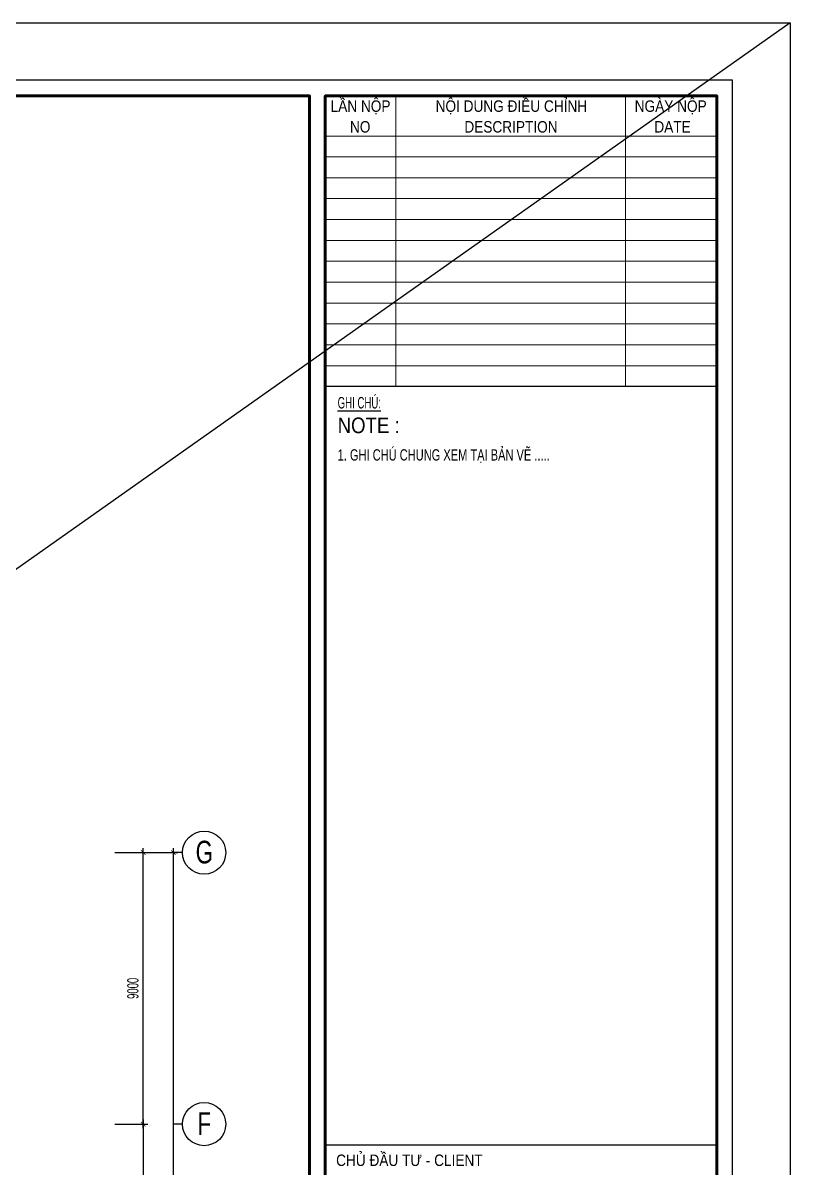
# Model space of a CAD drawing. Extents: x 1719887 to 1865417, y -150890 to 59748.
# Drawn here: x 1839995 to 1865417, y 21782 to 59748 of the extents above; entities that cross this region are included whole.
import ezdxf
from ezdxf.enums import TextEntityAlignment as Align

# ---------------------------------------------------------------- set-up
doc = ezdxf.new("R2010")
doc.units = 0
doc.header["$LTSCALE"] = 1000
doc.header["$MEASUREMENT"] = 0
doc.header["$PDMODE"] = 3
doc.layers.get('0').update_dxf_attribs({"linetype": 'CONTINUOUS'})
doc.layers.get('Defpoints').update_dxf_attribs({"linetype": 'CONTINUOUS'})
for name, color, linetype in [('CDC -TEXT KHUNG', 7, 'CONTINUOUS'), ('CDC-KHUNGTEN', 7, 'CONTINUOUS'), ('CDC.02.DIM', 1, 'CONTINUOUS'), ('CDC.06.TEXT', 2, 'CONTINUOUS'), ('KCS_CHI', 1, 'CONTINUOUS')]:
    doc.layers.add(name, color=color, linetype=linetype)
doc.layers.add('KCS_Plotter', color=11, linetype='CONTINUOUS', plot=False)
doc.styles.add('ARIAL', font='arial.ttf', dxfattribs={"width": 0.6})
doc.styles.add('Arial_4', font='arial.ttf', dxfattribs={"width": 0.75, "height": 3})
doc.styles.add('KT CDC', font='arial.ttf', dxfattribs={"width": 0.85, "height": 200})
doc.dimstyles.new('D150', dxfattribs={"dimscale": 150, "dimtxt": 2.5, "dimasz": 1, "dimexe": 1, "dimexo": 0, "dimgap": 1, "dimtad": 1, "dimdec": 0, "dimdsep": 46, "dimtxsty": 'ARIAL', "dimblk": 'ARCHTICK', "dimcen": 1, "dimdle": 1, "dimclrd": 1, "dimclre": 1, "dimclrt": 2, "dimadec": 0, "dimazin": 0, "dimtfac": 0.00072, "dimtdec": 0, "dimtix": 1, "dimtmove": 2, "dimatfit": 3, "dimldrblk": 'ARCHTICK', "dimfxl": 1, "dimtolj": 1, "dimlwd": -1, "dimlwe": -1, "dimarcsym": 0})

# ---------------------------------------------------------------- blocks, each defined once
blk = doc.blocks.new('_ARCHTICK')
at = {"color": 0, "linetype": 'ByBlock', "const_width": 0.15}
blk.add_lwpolyline([(-0.5, -0.5), (0.5, 0.5)], dxfattribs=at)
blk = doc.blocks.new('*D452')
at = {"layer": 'CDC.02.DIM', "color": 1, "transparency": 16777216}
for p, q in [((1843038, 23241), (1844131, 23241)), ((1843981, 23391), (1843981, 15791)), ((1843038, 15941), (1844131, 15941))]:
    blk.add_line(p, q, dxfattribs=at)
at = {"layer": 'Defpoints', "color": 0, "transparency": 16777216}
for p in [(1843038, 23241), (1843038, 15941), (1843981, 15941)]:
    blk.add_point(p, dxfattribs=at)
at = {"layer": 'CDC.02.DIM', "color": 1, "transparency": 16777216, "xscale": 150, "yscale": 150, "zscale": 150}
for p, rotation in [((1843981, 23241), 90), ((1843981, 15941), 270)]:
    blk.add_blockref('_ARCHTICK', p, dxfattribs=dict(at, rotation=rotation))
at = {"layer": 'CDC.02.DIM', "color": 2, "transparency": 16777216, "insert": (1843640, 19591), "char_height": 375, "attachment_point": 5, "rotation": 90, "style": 'ARIAL'}
blk.add_mtext('\\A1;7300', dxfattribs=at)
blk = doc.blocks.new('*D457')
at = {"layer": 'CDC.02.DIM', "color": 1, "transparency": 16777216}
for p, q in [((1844981, -23199), (1844981, 32391)), ((1843038, 32241), (1845131, 32241)), ((1843038, -23049), (1845131, -23049))]:
    blk.add_line(p, q, dxfattribs=at)
at = {"layer": 'Defpoints', "color": 0, "transparency": 16777216}
for p in [(1843038, 32241), (1844981, 32241), (1843038, -23049)]:
    blk.add_point(p, dxfattribs=at)
at = {"layer": 'CDC.02.DIM', "color": 1, "transparency": 16777216, "xscale": 150, "yscale": 150, "zscale": 150}
for p, rotation in [((1844981, 32241), 90), ((1844981, -23049), 270)]:
    blk.add_blockref('_ARCHTICK', p, dxfattribs=dict(at, rotation=rotation))
at = {"layer": 'CDC.02.DIM', "color": 2, "transparency": 16777216, "insert": (1844640, 4596), "char_height": 375, "attachment_point": 5, "rotation": 90, "style": 'ARIAL'}
blk.add_mtext('\\A1;55290', dxfattribs=at)
blk = doc.blocks.new('*D461')
at = {"layer": 'CDC.02.DIM', "color": 1, "transparency": 16777216}
for p, q in [((1843981, 23091), (1843981, 32391)), ((1843038, 32241), (1844131, 32241)), ((1843038, 23241), (1844131, 23241))]:
    blk.add_line(p, q, dxfattribs=at)
at = {"layer": 'Defpoints', "color": 0, "transparency": 16777216}
for p in [(1843038, 32241), (1843981, 32241), (1843038, 23241)]:
    blk.add_point(p, dxfattribs=at)
at = {"layer": 'CDC.02.DIM', "color": 1, "transparency": 16777216, "xscale": 150, "yscale": 150, "zscale": 150}
for p, rotation in [((1843981, 32241), 90), ((1843981, 23241), 270)]:
    blk.add_blockref('_ARCHTICK', p, dxfattribs=dict(at, rotation=rotation))
at = {"layer": 'CDC.02.DIM', "color": 2, "transparency": 16777216, "insert": (1843640, 27741), "char_height": 375, "attachment_point": 5, "rotation": 90, "style": 'ARIAL'}
blk.add_mtext('\\A1;9000', dxfattribs=at)
blk = doc.blocks.new('CDTA1')
at = {"layer": 'CDC-KHUNGTEN', "color": 6, "lineweight": 25}
blk.add_line((0, 90), (-75, 90), dxfattribs=at)
at = {"layer": 'CDC-KHUNGTEN', "color": 6, "style": 'KT CDC', "width": 0.85}
blk.add_text('CHỦ ĐẦU TƯ - CLIENT', height=2.2, dxfattribs=at).set_placement((-72.93, 86))
blk = doc.blocks.new('KHUNG TEN')
at = {"layer": 'CDC-KHUNGTEN', "color": 8, "lineweight": 9}
for p, q in [((76550, 58000), (76550, 52433)), ((80950, 58000), (80950, 52433)), ((82700, 57233), (75200, 57233)), ((82700, 56833), (75200, 56833)), ((82700, 56433), (75200, 56433)), ((82700, 56033), (75200, 56033)), ((82700, 55633), (75200, 55633)), ((82700, 55233), (75200, 55233)), ((82700, 54833), (75200, 54833)), ((82700, 54433), (75200, 54433)), ((82700, 54033), (75200, 54033)), ((82700, 53633), (75200, 53633)), ((82700, 53233), (75200, 53233)), ((82700, 52833), (75200, 52833))]:
    blk.add_line(p, q, dxfattribs=at)
at = {"layer": 'CDC-KHUNGTEN', "color": 6, "lineweight": 25}
blk.add_line((82700, 52433), (75200, 52433), dxfattribs=at)
at = {"layer": 'CDC-KHUNGTEN', "color": 8}
blk.add_lwpolyline([(75096, 1100), (83000, 1100), (83000, 58300), (3000, 58300), (3000, 1100), (75096, 1100)], dxfattribs=at)
at = {"layer": 'CDC-KHUNGTEN', "color": 255, "lineweight": 60}
blk.add_lwpolyline([(74900, 1400), (74900, 58000), (3300, 58000), (3300, 1400), (74900, 1400)], close=True, dxfattribs=at)
blk.add_lwpolyline([(75200, 1400), (82700, 1400), (82700, 58000), (75200, 58000), (75200, 1400)], dxfattribs=at)
at = {"layer": 'Defpoints', "color": 1, "ltscale": 0.2}
blk.add_lwpolyline([(0, 0), (0, 59400), (84100, 59400), (84100, 0), (0, 0)], close=True, dxfattribs=at)
at = {"layer": 'CDC-KHUNGTEN', "xscale": 100, "yscale": 100, "zscale": 100}
blk.add_blockref('CDTA1', (82700, 28900), dxfattribs=at)
at = {"layer": 'CDC -TEXT KHUNG', "color": 7, "style": 'KT CDC', "width": 0.85}
for s, p in [('NO', (75672, 57299)), ('DESCRIPTION', (77863, 57299)), ('DATE', (81501, 57299))]:
    blk.add_text(s, height=220, dxfattribs=at).set_placement(p)
at = {"layer": 'CDC -TEXT KHUNG', "char_height": 220, "attachment_point": 2, "line_spacing_factor": 0.941778, "style": 'KT CDC'}
for s, insert, width in [('LẦN NỘP', (75875, 57916), 1464.22), ('NỘI DUNG ĐIỀU CHỈNH', (78763, 57916), 3699.71), ('NGÀY NỘP', (81814, 57916), 1755.59)]:
    blk.add_mtext(s, dxfattribs=dict(at, insert=insert, width=width))
at = {"layer": 'CDC-KHUNGTEN', "color": 7, "style": 'Arial_4', "width": 0.85}
blk.add_text('NOTE :', height=300, dxfattribs=at).set_placement((75436, 51540))
at = {"layer": 'CDC-KHUNGTEN', "color": 6, "insert": (75436, 52233), "char_height": 220, "width": 1881.96, "attachment_point": 1, "style": 'ARIAL'}
blk.add_mtext('{\\LGHI CHÚ:}', dxfattribs=at)

msp = doc.modelspace()

# ---------------------------------------------------------------- linework, layer by layer
at = {"layer": 'KCS_CHI'}
for p, q in [((1845283, 32241.2), (1844981.1, 32241.2)), ((1845283, 23240.9), (1844981.1, 23240.9))]:
    msp.add_line(p, q, dxfattribs=at)
for centre in [(1845998.9, 32241.2), (1845998.9, 23240.9)]:
    msp.add_circle(centre, 715.9, dxfattribs=at)
at = {"layer": 'KCS_Plotter'}
msp.add_line((1865416.7, 59748.5), (1719886.7, -43039.7), dxfattribs=at)

# ---------------------------------------------------------------- block references
at = {"layer": 'CDC.06.TEXT', "xscale": 1.730439951605972, "yscale": 1.730439951605972, "zscale": 1.730439951605972}
msp.add_blockref('KHUNG TEN', (1719886.7, -43039.7), dxfattribs=at)

# ---------------------------------------------------------------- texts
at = {"layer": 'CDC.06.TEXT', "style": 'ARIAL', "width": 0.7}
msp.add_text('1. GHI CHÚ CHUNG XEM TẠI BẢN VẼ .....', height=375, dxfattribs=at).set_placement((1850423.8, 45426.1), align=Align.MIDDLE_LEFT)
at = {"layer": 'CDC.06.TEXT', "char_height": 750, "width": 696.96, "attachment_point": 2, "line_spacing_factor": 0.938532}
for s, insert in [('{\\fArial|b0|i0|c0|p34;\\W0.7;G}', (1846003.5, 32633.8)), ('{\\fArial|b0|i0|c0|p34;\\W0.7;F}', (1846003.5, 23633.5))]:
    msp.add_mtext(s, dxfattribs=dict(at, insert=insert))

# ---------------------------------------------------------------- dimensions: what is measured, and where the dimension line sits
at = {"layer": 'CDC.02.DIM'}
for base, p1, p2, picture, middle in [((1844981.1, 32241.2), (1843038.1, -23049.1), (1843038.1, 32241.2), '*D457', (1844639.7, 4596.1)), ((1843981.3, 32241.2), (1843038.1, 23240.9), (1843038.1, 32241.2), '*D461', (1843639.9, 27741.1)), ((1843981.3, 15940.9), (1843038.1, 23240.9), (1843038.1, 15940.9), '*D452', (1843639.7, 19590.9))]:
    dim = msp.add_linear_dim(base=base, p1=p1, p2=p2, angle=90, dimstyle='D150', dxfattribs=at)
    dim.commit()
    dim.dimension.update_dxf_attribs({"geometry": picture, "text_midpoint": middle})

doc.saveas('drawing.dxf')
